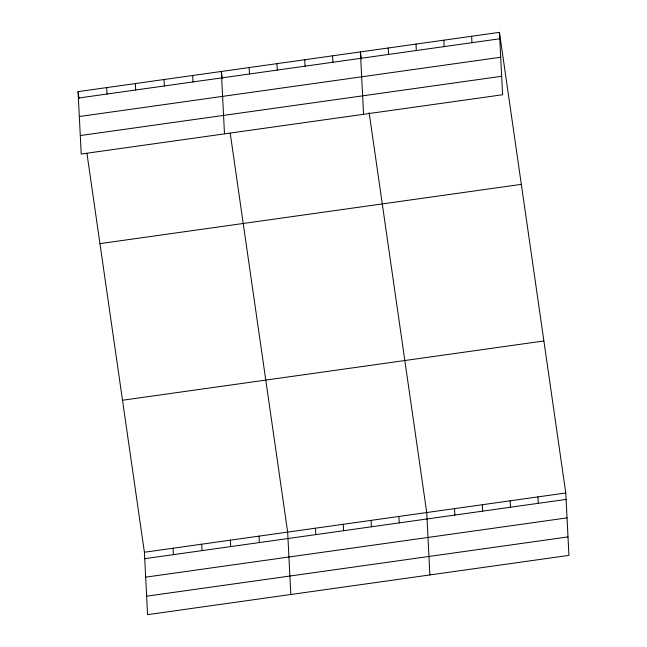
<?xml version="1.0" encoding="UTF-8"?>
<svg xmlns="http://www.w3.org/2000/svg" width="647" height="647" viewBox="0 0 647 647"><rect width="100%" height="100%" fill="white"/><g stroke="black" fill="none" stroke-linecap="round" stroke-linejoin="round"><path stroke-width="0.97" d="M499.444 32.35L502.598 94.745L81.223 154.018L78.061 91.623L499.444 32.35L565.777 492.982L568.939 555.377L147.556 614.65L144.402 552.255L86.957 153.404M78.384 98.053L499.767 38.78M79.322 116.525L500.705 57.251M80.285 135.555L501.668 76.281M99.953 243.628L521.328 184.355M122.509 400.242L543.884 340.969M144.402 552.255L565.777 492.982M144.726 558.684L566.101 499.411M145.664 577.156L567.039 517.883M146.626 596.178L568.001 536.913M361.374 58.772L360.387 51.906L363.549 114.309M369.146 112.715L426.721 512.537L429.883 574.94M222.317 78.336L221.331 71.469L224.493 133.864M230.227 133.25L287.664 532.101L290.827 594.496M78.061 91.623L79.047 98.49M537.964 496.896L538.296 503.326M510.151 500.802L510.483 507.24M471.631 36.264L471.954 42.694M482.347 504.717L482.67 511.146M443.818 40.171L444.141 46.608M454.534 508.631L454.857 515.061M416.005 44.085L416.336 50.523M388.2 47.999L388.523 54.429M398.908 516.452L399.239 522.889M371.103 520.366L371.427 526.795M332.574 55.82L332.898 62.258M343.29 524.272L343.614 530.71M304.761 59.734L305.093 66.164M315.477 528.187L315.801 534.624M276.956 63.649L277.28 70.078M249.144 67.555L249.467 73.993M259.01 536.128L259.342 542.566M230.356 540.164L230.688 546.594M192.677 75.497L193 81.934M201.702 544.192L202.034 550.621M164.023 79.532L164.346 85.962M173.056 548.219L173.38 554.657M135.369 83.56L135.692 89.998M106.715 87.588L107.038 94.025"/></g></svg>
